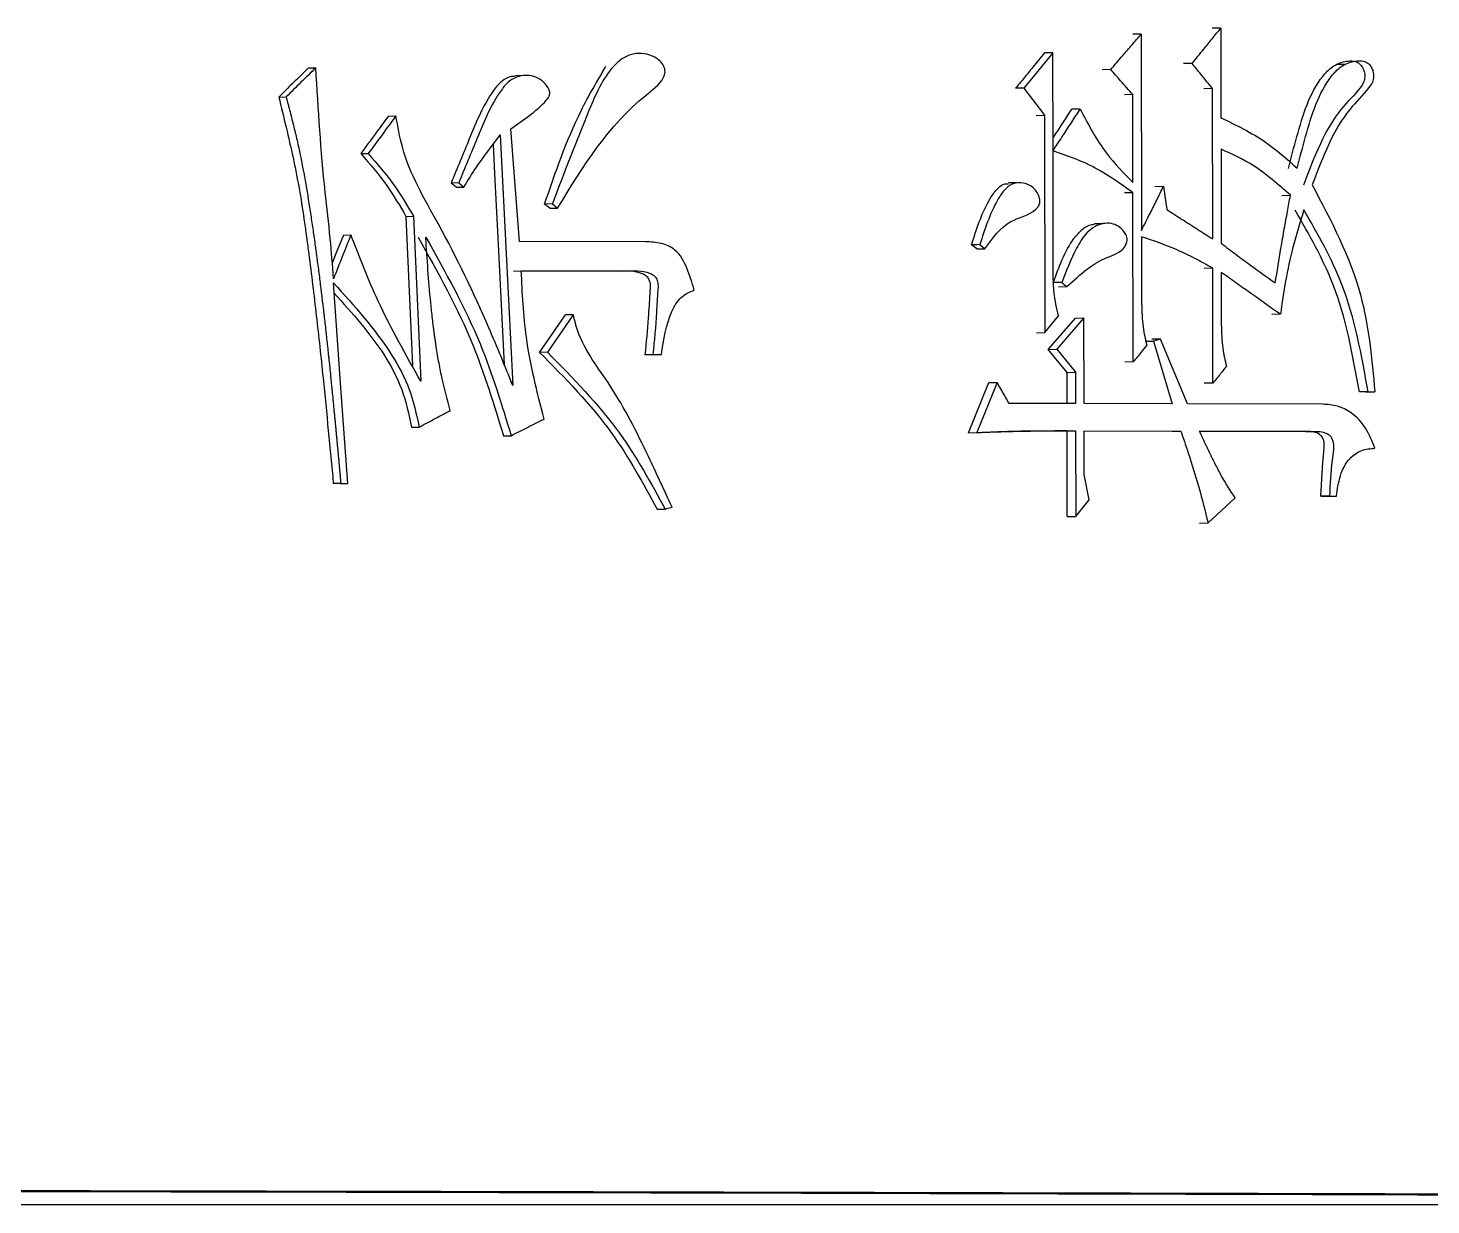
# Model space of a CAD drawing. Header units: millimetres. Extents: x 1726 to 4771, y 590 to 2743.
# Drawn here: x 3143.49 to 3150.76, y 929.48 to 935.58 of the extents above; entities that cross this region are included whole.
import ezdxf

# ---------------------------------------------------------------- set-up
doc = ezdxf.new("R2010")
doc.units = ezdxf.units.MM

msp = doc.modelspace()

# ---------------------------------------------------------------- linework, layer by layer
at = {"color": 7, "linetype": 'Continuous', "lineweight": 25}
for p, q in [((3149.258, 935.5486), (3149.214, 935.5478)), ((3149.258, 935.5486), (3149.2595, 934.5318)), ((3149.6705, 935.5799), (3149.626, 935.5791)), ((3149.6705, 935.5799), (3149.6712, 935.1147)), ((3148.8003, 935.4524), (3148.6506, 935.2689)), ((3148.8003, 935.4524), (3148.7569, 935.4516)), ((3148.801, 934.944), (3148.8003, 935.4524)), ((3149.5217, 935.3964), (3149.4774, 935.3956)), ((3144.9434, 935.3738), (3144.9819, 935.3746)), ((3146.0565, 935.3334), (3146.0164, 935.3326)), ((3149.1, 935.3651), (3149.0562, 935.3643)), ((3150.3142, 935.3917), (3150.2685, 935.3908)), ((3148.6506, 935.2689), (3148.6073, 935.2681)), ((3148.6506, 935.2689), (3148.7567, 935.128)), ((3149.6272, 935.2664), (3149.5827, 935.2656)), ((3149.6283, 934.4875), (3149.6272, 935.2664)), ((3144.7901, 935.2226), (3144.8284, 935.2235)), ((3149.2145, 935.235), (3149.1706, 935.2342)), ((3149.2152, 934.7807), (3149.2145, 935.235)), ((3145.3584, 935.1241), (3145.3974, 935.1249)), ((3148.7133, 935.1272), (3148.7567, 935.128)), ((3148.7567, 935.128), (3148.7583, 934.0031)), ((3148.9418, 935.16), (3148.8982, 935.1592)), ((3146.0372, 934.4746), (3145.9915, 935.0588)), ((3145.2146, 934.9297), (3145.2534, 934.9305)), ((3148.802, 934.3058), (3148.801, 934.9438)), ((3149.6714, 934.9526), (3149.6721, 934.4658)), ((3145.7222, 934.7781), (3145.6827, 934.7773)), ((3145.7097, 934.7556), (3145.6827, 934.7773)), ((3145.7097, 934.7556), (3145.7492, 934.7564)), ((3148.6143, 934.7784), (3148.5708, 934.7776)), ((3149.3734, 934.7586), (3149.3292, 934.7578)), ((3146.2075, 934.6689), (3146.1674, 934.6681)), ((3146.1943, 934.6464), (3146.1674, 934.6681)), ((3146.2075, 934.6689), (3146.2344, 934.6472)), ((3149.2153, 934.7266), (3149.1713, 934.7257)), ((3149.2165, 933.8504), (3149.2153, 934.7266)), ((3149.9857, 934.7128), (3150.0307, 934.7136)), ((3145.4492, 934.6047), (3145.4883, 934.6055)), ((3145.4883, 934.6055), (3145.5256, 933.7511)), ((3146.1943, 934.6464), (3146.2344, 934.6472)), ((3149.0583, 934.5664), (3149.0143, 934.5656)), ((3145.125, 934.5079), (3145.1637, 934.5087)), ((3146.6914, 934.4731), (3146.0372, 934.4746)), ((3148.4057, 934.4357), (3148.3791, 934.4574)), ((3148.422, 934.4582), (3148.4486, 934.4365)), ((3149.2595, 934.4993), (3149.26, 934.1532)), ((3148.4057, 934.4357), (3148.4486, 934.4365)), ((3146.0065, 934.3223), (3146.5527, 934.3211)), ((3146.0464, 934.3231), (3146.5933, 934.3219)), ((3146.5527, 934.3211), (3146.5933, 934.3219)), ((3149.6285, 934.3361), (3149.584, 934.3353)), ((3149.6294, 933.7412), (3149.6285, 934.3361)), ((3149.6724, 934.3144), (3149.6728, 934.0439)), ((3148.829, 934.24), (3148.8726, 934.2408)), ((3146.1416, 933.9001), (3146.2756, 934.0944)), ((3146.3158, 934.0952), (3146.1817, 933.901)), ((3146.3158, 934.0952), (3146.2756, 934.0944)), ((3148.7583, 934.0031), (3148.8287, 934.0894)), ((3149.9791, 934.0972), (3149.9342, 934.0964)), ((3148.7767, 933.9156), (3148.9173, 934.0774)), ((3148.961, 934.0783), (3148.8202, 933.9164)), ((3148.9173, 934.0774), (3148.961, 934.0783)), ((3148.9616, 933.6348), (3148.961, 934.0783)), ((3148.7149, 934.0022), (3148.7583, 934.0031)), ((3149.2778, 933.9575), (3149.3219, 933.9583)), ((3149.357, 933.9691), (3149.3128, 933.9682)), ((3149.357, 933.9691), (3149.3219, 933.9583)), ((3149.3219, 933.9583), (3149.4189, 933.6336)), ((3149.498, 933.6334), (3149.357, 933.9691)), ((3146.1817, 933.9009), (3146.1416, 933.9001)), ((3146.7281, 933.8889), (3146.6873, 933.8881)), ((3146.732, 933.888), (3146.6873, 933.8881)), ((3146.732, 933.888), (3146.7728, 933.8888)), ((3148.7767, 933.9156), (3148.8202, 933.9164)), ((3148.8737, 933.7963), (3148.7767, 933.9156)), ((3148.8202, 933.9164), (3148.9173, 933.7971)), ((3148.8737, 933.7963), (3148.9173, 933.7971)), ((3148.874, 933.6341), (3148.8737, 933.7963)), ((3148.9173, 933.7971), (3148.9175, 933.6349)), ((3149.2165, 933.8504), (3149.1726, 933.8496)), ((3148.3628, 933.4839), (3148.4684, 933.7433)), ((3148.5115, 933.7441), (3148.4058, 933.4847)), ((3148.4684, 933.7433), (3148.5115, 933.7441)), ((3149.6294, 933.7412), (3149.5849, 933.7404)), ((3150.4335, 933.6957), (3150.388, 933.6949)), ((3150.4229, 933.6948), (3150.4684, 933.6956)), ((3150.4336, 933.6957), (3150.4684, 933.6956)), ((3148.9175, 933.6349), (3148.5735, 933.6358)), ((3149.4189, 933.6336), (3148.9616, 933.6348)), ((3150.1982, 933.6315), (3149.498, 933.6334)), ((3145.4777, 933.5121), (3145.5169, 933.513)), ((3145.954, 933.4679), (3145.9938, 933.4687)), ((3148.3628, 933.4839), (3148.4058, 933.4847)), ((3148.8742, 933.4934), (3148.8112, 933.4935)), ((3148.8748, 933.05), (3148.8742, 933.4934)), ((3148.9178, 933.4943), (3148.9184, 933.0508)), ((3148.9618, 933.4941), (3149.463, 933.4928)), ((3148.9621, 933.267), (3148.9618, 933.4941)), ((3149.4188, 933.492), (3149.463, 933.4928)), ((3149.5596, 933.4926), (3150.1548, 933.491)), ((3150.1096, 933.4902), (3149.56, 933.4916)), ((3150.1099, 933.4902), (3150.1551, 933.491)), ((3145.1115, 933.2218), (3145.0728, 933.2209)), ((3145.1089, 933.2209), (3145.0728, 933.2209)), ((3145.1089, 933.2209), (3145.1476, 933.2217)), ((3148.9887, 933.1371), (3148.9621, 933.267)), ((3149.6041, 933.0165), (3149.7442, 933.1459)), ((3150.2338, 933.1554), (3150.1886, 933.1546)), ((3150.2235, 933.1545), (3150.2688, 933.1553)), ((3150.2338, 933.1554), (3150.2688, 933.1553)), ((3146.7509, 933.0875), (3146.7917, 933.0883)), ((3148.9184, 933.0508), (3148.9887, 933.1371)), ((3149.5597, 933.0157), (3149.6041, 933.0165)), ((3190.839, 929.4842), (3136.9965, 929.4842))]:
    msp.add_line(p, q, dxfattribs=at)
at = {"color": 7, "linetype": 'Continuous', "lineweight": 25, "flags": 128}
for points in [[(3145.9003, 934.977), (3145.9078, 934.8259), (3145.9277, 934.4264), (3145.9452, 934.0771), (3145.9571, 933.8379)], [(3145.9376, 935.0265), (3145.97, 934.3776), (3146.0024, 933.7286)], [(3145.7222, 934.7781), (3145.7357, 934.7673), (3145.7492, 934.7564)], [(3149.3734, 934.7586), (3149.3823, 934.6991), (3149.3911, 934.6396)], [(3145.4492, 934.6047), (3145.4678, 934.1775), (3145.4829, 933.8314)], [(3145.125, 934.5079), (3145.0883, 934.4152), (3145.0672, 934.3619)], [(3148.422, 934.4582), (3148.4058, 934.4579), (3148.3925, 934.4577), (3148.3791, 934.4574)], [(3145.1476, 933.2217), (3145.1107, 933.741), (3145.0738, 934.2602)], [(3148.8461, 934.2624), (3148.8303, 934.2621), (3148.8164, 934.2619), (3148.8026, 934.2616)], [(3148.8461, 934.2624), (3148.8593, 934.2516), (3148.8726, 934.2408)], [(3148.8742, 933.4934), (3148.8931, 933.4938), (3148.9055, 933.494), (3148.9178, 933.4943)], [(3148.8748, 933.05), (3148.8857, 933.0502), (3148.8966, 933.0504), (3148.9184, 933.0508)]]:
    msp.add_lwpolyline(points, dxfattribs=at)
at = {"color": 7, "linetype": 'Continuous', "lineweight": 25}
for points, knots in [([(3149.1, 935.3651), (3149.1209, 935.3894), (3149.1577, 935.4321), (3149.2104, 935.4932), (3149.2421, 935.5301), (3149.258, 935.5486)], [0, 0, 0, 0, 0.396526, 0.698263, 1, 1, 1, 1]), ([(3149.5217, 935.3964), (3149.5419, 935.4214), (3149.5768, 935.4644), (3149.6264, 935.5256), (3149.6558, 935.5618), (3149.6705, 935.5799)], [0, 0, 0, 0, 0.407195, 0.703597, 1, 1, 1, 1]), ([(3146.2344, 934.6472), (3146.3664, 934.8626), (3146.5211, 935.115), (3146.766, 935.2875), (3146.7892, 935.3366), (3146.792, 935.3528), (3146.7898, 935.3689), (3146.7818, 935.3895), (3146.7653, 935.4116), (3146.7314, 935.4353), (3146.6838, 935.4494), (3146.625, 935.4491), (3146.5694, 935.4252), (3146.4758, 935.3385), (3146.3606, 935.0727), (3146.2684, 934.8297), (3146.2075, 934.6689)], [0, 0, 0, 0, 0.369973, 0.433396, 0.441379, 0.448953, 0.456564, 0.46449, 0.480827, 0.49655, 0.526966, 0.55702, 0.587567, 0.618801, 0.747888, 1, 1, 1, 1]), ([(3148.7569, 935.4516), (3148.7366, 935.4267), (3148.7015, 935.3836), (3148.6517, 935.3225), (3148.6221, 935.2862), (3148.6073, 935.2681)], [0, 0, 0, 0, 0.407433, 0.703716, 1, 1, 1, 1]), ([(3149.6272, 935.2664), (3149.617, 935.2789), (3149.5968, 935.3039), (3149.5616, 935.3472), (3149.5366, 935.3781), (3149.5217, 935.3964)], [0, 0, 0, 0, 0.288433, 0.576865, 1, 1, 1, 1]), ([(3150.0204, 934.8533), (3150.0348, 934.9079), (3150.0783, 935.0725), (3150.1372, 935.2677), (3150.2463, 935.3837), (3150.3016, 935.4062), (3150.345, 935.4114), (3150.3724, 935.4064), (3150.3917, 935.3944), (3150.4052, 935.3767), (3150.4144, 935.3538), (3150.4176, 935.3268), (3150.4108, 935.2964), (3150.3695, 935.2384), (3150.276, 935.1515), (3150.1782, 934.9772), (3150.1261, 934.8387), (3150.0989, 934.7665)], [0, 0, 0, 0, 0.1139141, 0.3435137, 0.3936501, 0.4440931, 0.4716225, 0.4904243, 0.5051431, 0.519852, 0.5357751, 0.5544028, 0.572991, 0.596467, 0.7003144, 0.8437276, 1, 1, 1, 1]), ([(3150.0655, 934.8541), (3150.0799, 934.9087), (3150.1234, 935.0733), (3150.1825, 935.2685), (3150.2917, 935.3845), (3150.3471, 935.407), (3150.3905, 935.4122), (3150.418, 935.4071), (3150.4374, 935.3951), (3150.4509, 935.3775), (3150.4601, 935.3546), (3150.4632, 935.3275), (3150.4564, 935.2971), (3150.415, 935.2391), (3150.3214, 935.1523), (3150.2235, 934.978), (3150.1713, 934.8395), (3150.1441, 934.7673)], [0, 0, 0, 0, 0.1138661, 0.3433702, 0.3935896, 0.4441155, 0.4716529, 0.490478, 0.5052101, 0.5199323, 0.5358661, 0.5544814, 0.5730321, 0.5965093, 0.7004199, 0.8438288, 1, 1, 1, 1]), ([(3144.9434, 935.3738), (3144.9204, 935.3511), (3144.8834, 935.3146), (3144.8323, 935.2643), (3144.8042, 935.2365), (3144.7901, 935.2226)], [0, 0, 0, 0, 0.449138, 0.724569, 1, 1, 1, 1]), ([(3144.9819, 935.3746), (3144.9563, 935.3494), (3144.9052, 935.299), (3144.854, 935.2486), (3144.8284, 935.2235)], [0, 0, 0, 0, 0.5, 1, 1, 1, 1]), ([(3145.0738, 934.2819), (3145.0686, 934.3511), (3145.0574, 934.5008), (3145.0131, 934.8636), (3144.995, 935.1594), (3144.9819, 935.3746)], [0, 0, 0, 0, 0.189811, 0.410522, 1, 1, 1, 1]), ([(3146.0167, 935.33), (3146.0074, 935.3295), (3145.9826, 935.3284), (3145.9407, 935.3048), (3145.8573, 935.2032), (3145.782, 935.0158), (3145.7143, 934.8531), (3145.6827, 934.7773)], [0, 0, 0, 0, 0.043931, 0.117464, 0.216685, 0.634974, 1, 1, 1, 1]), ([(3145.9915, 935.0588), (3146.0569, 935.1026), (3146.1279, 935.1501), (3146.188, 935.2196), (3146.194, 935.2345), (3146.1945, 935.2494), (3146.1877, 935.2687), (3146.1686, 935.2953), (3146.135, 935.3236), (3146.0839, 935.3377), (3146.0324, 935.3322), (3145.9807, 935.3066), (3145.8978, 935.2042), (3145.822, 935.0182), (3145.7542, 934.8551), (3145.7222, 934.7781)], [0, 0, 0, 0, 0.213502, 0.231462, 0.243028, 0.25469, 0.268683, 0.294821, 0.340397, 0.384399, 0.438731, 0.48193, 0.539954, 0.7829, 1, 1, 1, 1]), ([(3146.1674, 934.6681), (3146.2236, 934.8331), (3146.3085, 935.0825), (3146.4401, 935.3055), (3146.4846, 935.3809)], [0, 0, 0, 0, 0.6614, 1, 1, 1, 1]), ([(3149.2145, 935.235), (3149.2039, 935.2471), (3149.1827, 935.2711), (3149.1445, 935.3145), (3149.1169, 935.3458), (3149.1, 935.3651)], [0, 0, 0, 0, 0.277776, 0.555554, 1, 1, 1, 1]), ([(3144.7901, 935.2226), (3144.8029, 935.1705), (3144.8285, 935.0661), (3144.8587, 934.9351), (3144.886, 934.8034), (3144.9012, 934.7173), (3144.9128, 934.6441), (3144.9168, 934.6175), (3144.9218, 934.5842), (3144.9266, 934.5508), (3144.9312, 934.5175), (3144.9376, 934.4708), (3144.9491, 934.384), (3144.9659, 934.2503), (3144.9912, 934.0362), (3145.0281, 933.6932), (3145.0555, 933.4034), (3145.0728, 933.2209)], [0, 0, 0, 0, 0.079845, 0.159695, 0.199619, 0.27948, 0.28946, 0.309422, 0.319402, 0.339364, 0.359325, 0.369306, 0.409228, 0.489074, 0.56892, 0.728614, 1, 1, 1, 1]), ([(3144.8284, 935.2235), (3144.8351, 935.1975), (3144.8453, 935.1585), (3144.8569, 935.113), (3144.8651, 935.0804), (3144.8715, 935.0543), (3144.8825, 935.0086), (3144.9138, 934.8709), (3144.9385, 934.7247), (3144.9588, 934.5915), (3144.9647, 934.5515), (3144.9696, 934.5182), (3144.9743, 934.4849), (3144.9781, 934.4582), (3144.9827, 934.4248), (3144.9863, 934.3981), (3144.9908, 934.3648), (3144.9943, 934.338), (3144.9986, 934.3046), (3145.0029, 934.2712), (3145.0071, 934.2378), (3145.0112, 934.2044), (3145.0144, 934.1776), (3145.0184, 934.1442), (3145.0215, 934.1174), (3145.0254, 934.0839), (3145.0293, 934.0505), (3145.033, 934.017), (3145.0367, 933.9835), (3145.0397, 933.9567), (3145.0433, 933.9232), (3145.0461, 933.8964), (3145.0497, 933.8629), (3145.0532, 933.8294), (3145.0566, 933.7959), (3145.06, 933.7624), (3145.0627, 933.7355), (3145.0661, 933.702), (3145.0687, 933.6752), (3145.072, 933.6416), (3145.0746, 933.6148), (3145.0769, 933.5913), (3145.0785, 933.5746), (3145.0801, 933.5578), (3145.0817, 933.541), (3145.0833, 933.5242), (3145.0846, 933.5108), (3145.0862, 933.494), (3145.0874, 933.4806), (3145.089, 933.4639), (3145.0906, 933.4471), (3145.0921, 933.4303), (3145.0937, 933.4135), (3145.095, 933.4001), (3145.0965, 933.3833), (3145.0978, 933.3699), (3145.099, 933.3565), (3145.1, 933.3464), (3145.1009, 933.3363), (3145.1017, 933.328), (3145.1024, 933.3196), (3145.1032, 933.3112), (3145.104, 933.3028), (3145.1048, 933.2944), (3145.1054, 933.2877), (3145.1062, 933.2793), (3145.1068, 933.2726), (3145.1076, 933.2642), (3145.1083, 933.2558), (3145.1091, 933.2474), (3145.1099, 933.2392), (3145.1106, 933.2312), (3145.1112, 933.2249), (3145.1115, 933.2218)], [0, 0, 0, 0, 0.039919, 0.059879, 0.069858, 0.089818, 0.099798, 0.139719, 0.299508, 0.319468, 0.339427, 0.359387, 0.369367, 0.389326, 0.399306, 0.419265, 0.429245, 0.449205, 0.459184, 0.479144, 0.499103, 0.509083, 0.529043, 0.539022, 0.558982, 0.568962, 0.588921, 0.608881, 0.61886, 0.63882, 0.648799, 0.668759, 0.678739, 0.698698, 0.718658, 0.728637, 0.748597, 0.758577, 0.778536, 0.788516, 0.808475, 0.818455, 0.823445, 0.833425, 0.843404, 0.848394, 0.858374, 0.863364, 0.873344, 0.878333, 0.888313, 0.898293, 0.903283, 0.913263, 0.918252, 0.928232, 0.933222, 0.938212, 0.943202, 0.948192, 0.950687, 0.955676, 0.960666, 0.963161, 0.968151, 0.970646, 0.975636, 0.978131, 0.983121, 0.988111, 0.990605, 0.995303, 1, 1, 1, 1]), ([(3145.3584, 935.1241), (3145.339, 935.0979), (3145.3054, 935.0524), (3145.2574, 934.9876), (3145.2289, 934.949), (3145.2146, 934.9297)], [0, 0, 0, 0, 0.404436, 0.702218, 1, 1, 1, 1]), ([(3145.3974, 935.1249), (3145.3734, 935.0925), (3145.3254, 935.0277), (3145.2774, 934.9629), (3145.2534, 934.9305)], [0, 0, 0, 0, 0.5, 1, 1, 1, 1]), ([(3146.0024, 933.7286), (3145.9619, 933.8283), (3145.846, 934.1137), (3145.6501, 934.52), (3145.4411, 934.8687), (3145.4067, 935.0706), (3145.3974, 935.1249)], [0, 0, 0, 0, 0.210989, 0.603931, 0.893482, 1, 1, 1, 1]), ([(3148.801, 934.9439), (3148.8187, 934.9712), (3148.8511, 935.0208), (3148.898, 935.0928), (3148.9272, 935.1376), (3148.9418, 935.16)], [0, 0, 0, 0, 0.377948, 0.688974, 1, 1, 1, 1]), ([(3148.801, 935.0098), (3148.8042, 935.0148), (3148.8221, 935.0422), (3148.8545, 935.092), (3148.8836, 935.1368), (3148.8982, 935.1592)], [0, 0, 0, 0, 0.100568, 0.550284, 1, 1, 1, 1]), ([(3148.9418, 935.16), (3148.9837, 935.0804), (3149.0584, 934.9388), (3149.1674, 934.8288), (3149.2152, 934.7807)], [0, 0, 0, 0, 0.562196, 1, 1, 1, 1]), ([(3149.6712, 935.1147), (3149.7501, 935.077), (3149.8918, 935.0091), (3150.012, 934.9017), (3150.0654, 934.8541)], [0, 0, 0, 0, 0.556253, 1, 1, 1, 1]), ([(3145.7492, 934.7564), (3145.7703, 934.7911), (3145.8096, 934.8555), (3145.8749, 934.9436), (3145.9167, 934.9988), (3145.9376, 935.0265)], [0, 0, 0, 0, 0.367027, 0.683421, 1, 1, 1, 1]), ([(3145.2146, 934.9297), (3145.2613, 934.876), (3145.3488, 934.7755), (3145.4173, 934.659), (3145.4492, 934.6047)], [0, 0, 0, 0, 0.534152, 1, 1, 1, 1]), ([(3145.2534, 934.9305), (3145.3002, 934.8768), (3145.3878, 934.7763), (3145.4564, 934.6598), (3145.4883, 934.6055)], [0, 0, 0, 0, 0.534115, 1, 1, 1, 1]), ([(3149.2153, 934.7266), (3149.1421, 934.7789), (3149.0125, 934.8718), (3148.8652, 934.922), (3148.801, 934.9439)], [0, 0, 0, 0, 0.564258, 1, 1, 1, 1]), ([(3150.0307, 934.7136), (3149.9687, 934.7691), (3149.8586, 934.8674), (3149.7283, 934.9267), (3149.6714, 934.9526)], [0, 0, 0, 0, 0.563785, 1, 1, 1, 1]), ([(3148.3791, 934.4574), (3148.4045, 934.5376), (3148.4365, 934.6382), (3148.5022, 934.7382), (3148.5386, 934.7741), (3148.564, 934.7737), (3148.5707, 934.7736)], [0, 0, 0, 0, 0.6297697, 0.7907911, 0.9455815, 1, 1, 1, 1]), ([(3148.4486, 934.4365), (3148.4882, 934.4923), (3148.5582, 934.5909), (3148.6818, 934.6089), (3148.7233, 934.6528), (3148.7309, 934.6663), (3148.7337, 934.6821), (3148.7311, 934.704), (3148.7205, 934.7296), (3148.693, 934.7597), (3148.6496, 934.7808), (3148.5918, 934.7792), (3148.5451, 934.7404), (3148.4797, 934.6375), (3148.4476, 934.5377), (3148.422, 934.4582)], [0, 0, 0, 0, 0.207477, 0.366822, 0.383118, 0.39879, 0.41441, 0.430881, 0.46509, 0.497024, 0.558703, 0.619218, 0.681584, 0.746434, 1, 1, 1, 1]), ([(3149.2595, 934.5318), (3149.2742, 934.5611), (3149.3006, 934.6136), (3149.3386, 934.6892), (3149.3618, 934.7355), (3149.3734, 934.7586)], [0, 0, 0, 0, 0.387874, 0.693937, 1, 1, 1, 1]), ([(3150.144, 934.7673), (3150.2416, 934.5825), (3150.4176, 934.2495), (3150.4528, 933.8662), (3150.4684, 933.6956)], [0, 0, 0, 0, 0.554855, 1, 1, 1, 1]), ([(3149.9526, 934.2595), (3149.962, 934.3199), (3149.9767, 934.4136), (3149.9987, 934.5369), (3150.0151, 934.628), (3150.0256, 934.6858), (3150.0307, 934.7136)], [0, 0, 0, 0, 0.397437, 0.617017, 0.815711, 1, 1, 1, 1]), ([(3149.3911, 934.6396), (3149.4174, 934.6228), (3149.47, 934.5891), (3149.5491, 934.5384), (3149.6019, 934.5045), (3149.6283, 934.4875)], [0, 0, 0, 0, 0.331513, 0.665756, 1, 1, 1, 1]), ([(3150.1007, 934.6376), (3150.0805, 934.5729), (3150.0429, 934.4529), (3150.004, 934.2716), (3149.9874, 934.1554), (3149.9791, 934.0972)], [0, 0, 0, 0, 0.368096, 0.683267, 1, 1, 1, 1]), ([(3150.388, 933.6949), (3150.3539, 933.8854), (3150.2936, 934.2226), (3150.1277, 934.5112), (3150.0555, 934.6368)], [0, 0, 0, 0, 0.56483, 1, 1, 1, 1]), ([(3150.4335, 933.6957), (3150.3994, 933.8862), (3150.339, 934.2235), (3150.173, 934.512), (3150.1007, 934.6376)], [0, 0, 0, 0, 0.564773, 1, 1, 1, 1]), ([(3148.8026, 934.2616), (3148.8318, 934.3426), (3148.8684, 934.4442), (3148.9483, 934.5365), (3148.987, 934.5622), (3149.0102, 934.5632), (3149.0144, 934.5634)], [0, 0, 0, 0, 0.64383, 0.806876, 0.965049, 1, 1, 1, 1]), ([(3148.8726, 934.2408), (3148.9078, 934.2726), (3148.9694, 934.3284), (3149.0669, 934.392), (3149.1444, 934.4112), (3149.1759, 934.4515), (3149.1839, 934.4701), (3149.1855, 934.4885), (3149.1807, 934.5076), (3149.1663, 934.5312), (3149.1404, 934.5553), (3149.1022, 934.5704), (3149.0598, 934.5691), (3149.0152, 934.5533), (3148.9646, 934.5125), (3148.9049, 934.4132), (3148.8696, 934.3227), (3148.8461, 934.2624)], [0, 0, 0, 0, 0.148754, 0.260728, 0.372296, 0.394322, 0.416456, 0.432197, 0.447933, 0.473769, 0.515229, 0.556405, 0.603707, 0.651901, 0.70837, 0.805731, 1, 1, 1, 1]), ([(3145.1637, 934.5087), (3145.1487, 934.4709), (3145.1188, 934.3953), (3145.0888, 934.3197), (3145.0738, 934.2819)], [0, 0, 0, 0, 0.5, 1, 1, 1, 1]), ([(3145.5256, 933.7511), (3145.4485, 933.8869), (3145.3106, 934.1298), (3145.2087, 934.3928), (3145.1637, 934.5087)], [0, 0, 0, 0, 0.558985, 1, 1, 1, 1]), ([(3145.5123, 934.4964), (3145.6141, 934.3147), (3145.7963, 933.9891), (3145.9057, 933.6276), (3145.954, 933.4679)], [0, 0, 0, 0, 0.55825, 1, 1, 1, 1]), ([(3145.5515, 934.4973), (3145.6534, 934.3155), (3145.8359, 933.9899), (3145.9454, 933.6284), (3145.9938, 933.4687)], [0, 0, 0, 0, 0.558287, 1, 1, 1, 1]), ([(3145.6789, 933.5992), (3145.664, 933.6533), (3145.6418, 933.7345), (3145.6198, 933.8449), (3145.61, 933.9039), (3145.6046, 933.9387), (3145.6033, 933.9474), (3145.6019, 933.9561), (3145.6006, 933.9648), (3145.5991, 933.9752), (3145.5977, 933.9857), (3145.5962, 933.9961), (3145.595, 934.0048), (3145.5934, 934.0171), (3145.5888, 934.0537), (3145.5717, 934.2007), (3145.5609, 934.3559), (3145.5525, 934.4828), (3145.5515, 934.4973)], [0, 0, 0, 0, 0.185843, 0.278745, 0.371654, 0.383266, 0.394877, 0.400683, 0.412294, 0.423905, 0.435517, 0.447128, 0.458739, 0.464545, 0.487768, 0.580663, 0.952366, 1, 1, 1, 1]), ([(3146.942, 934.2238), (3146.9308, 934.2614), (3146.9087, 934.3354), (3146.8564, 934.4333), (3146.7702, 934.4692), (3146.7176, 934.4718), (3146.6914, 934.4731)], [0, 0, 0, 0, 0.2925856, 0.5760087, 0.7889893, 1, 1, 1, 1]), ([(3149.6285, 934.3361), (3149.5977, 934.3532), (3149.5362, 934.3873), (3149.4147, 934.4468), (3149.3207, 934.4787), (3149.2595, 934.4993)], [0, 0, 0, 0, 0.2594794, 0.5190273, 1, 1, 1, 1]), ([(3149.6721, 934.4658), (3149.6974, 934.4465), (3149.748, 934.4079), (3149.8412, 934.3385), (3149.9098, 934.2898), (3149.9526, 934.2595)], [0, 0, 0, 0, 0.273449, 0.546904, 1, 1, 1, 1]), ([(3146.1642, 933.5549), (3146.1284, 933.6953), (3146.0642, 933.9471), (3146.0519, 934.2078), (3146.0464, 934.3231)], [0, 0, 0, 0, 0.557505, 1, 1, 1, 1]), ([(3146.5527, 934.3211), (3146.5936, 934.3229), (3146.6417, 934.3251), (3146.6918, 934.3001), (3146.7056, 934.2831), (3146.7142, 934.2608), (3146.7141, 934.2339), (3146.7101, 934.1729), (3146.7032, 934.0569), (3146.6933, 933.9518), (3146.6873, 933.8881)], [0, 0, 0, 0, 0.228548, 0.268699, 0.309333, 0.344343, 0.393056, 0.447436, 0.665159, 1, 1, 1, 1]), ([(3146.5933, 934.3219), (3146.6331, 934.3236), (3146.6813, 934.3256), (3146.7333, 934.301), (3146.7499, 934.2791), (3146.7562, 934.2509), (3146.7509, 934.1936), (3146.7466, 934.0726), (3146.7354, 933.9617), (3146.7281, 933.8889)], [0, 0, 0, 0, 0.223755, 0.270136, 0.317505, 0.366522, 0.417299, 0.617412, 1, 1, 1, 1]), ([(3148.8287, 934.0894), (3148.8199, 934.1292), (3148.8041, 934.2004), (3148.8026, 934.2735), (3148.802, 934.3058)], [0, 0, 0, 0, 0.558836, 1, 1, 1, 1]), ([(3149.9791, 934.0972), (3149.9276, 934.1337), (3149.8508, 934.1881), (3149.7485, 934.2605), (3149.6978, 934.2964), (3149.6724, 934.3144)], [0, 0, 0, 0, 0.503826, 0.751913, 1, 1, 1, 1]), ([(3145.0738, 934.2602), (3145.1816, 934.1411), (3145.3329, 933.974), (3145.4754, 933.7114), (3145.503, 933.5793), (3145.5169, 933.513)], [0, 0, 0, 0, 0.552374, 0.77511, 1, 1, 1, 1]), ([(3145.0776, 934.2067), (3145.17, 934.1041), (3145.3056, 933.9533), (3145.4362, 933.7105), (3145.4639, 933.5785), (3145.4777, 933.5122)], [0, 0, 0, 0, 0.514691, 0.756153, 1, 1, 1, 1]), ([(3146.7728, 933.8888), (3146.7842, 933.9654), (3146.8001, 934.0712), (3146.8683, 934.1902), (3146.9178, 934.2127), (3146.942, 934.2238)], [0, 0, 0, 0, 0.572733, 0.791395, 1, 1, 1, 1]), ([(3146.8275, 933.0991), (3146.7869, 933.1866), (3146.6877, 933.4003), (3146.5345, 933.7091), (3146.3579, 933.929), (3146.323, 934.0666), (3146.3158, 934.0952)], [0, 0, 0, 0, 0.257127, 0.627551, 0.922763, 1, 1, 1, 1]), ([(3149.26, 934.1532), (3149.2612, 934.1121), (3149.2631, 934.0389), (3149.2795, 933.9679), (3149.2867, 933.9368)], [0, 0, 0, 0, 0.561072, 1, 1, 1, 1]), ([(3149.6728, 934.0439), (3149.6739, 934.0028), (3149.6758, 933.9296), (3149.6922, 933.8587), (3149.6994, 933.8275)], [0, 0, 0, 0, 0.561072, 1, 1, 1, 1]), ([(3146.1416, 933.9001), (3146.2734, 933.7666), (3146.5111, 933.5258), (3146.677, 933.2226), (3146.7509, 933.0875)], [0, 0, 0, 0, 0.554524, 1, 1, 1, 1]), ([(3146.1817, 933.9009), (3146.3136, 933.7674), (3146.5516, 933.5267), (3146.7177, 933.2234), (3146.7917, 933.0883)], [0, 0, 0, 0, 0.554583, 1, 1, 1, 1]), ([(3146.7281, 933.8889), (3146.7331, 933.8889), (3146.7415, 933.8889), (3146.7531, 933.8889), (3146.7629, 933.8889), (3146.7695, 933.8889), (3146.7728, 933.8888)], [0, 0, 0, 0, 0.34, 0.56, 0.78, 1, 1, 1, 1]), ([(3149.2867, 933.9368), (3149.2767, 933.9245), (3149.26, 933.9039), (3149.2366, 933.8751), (3149.2232, 933.8587), (3149.2165, 933.8504)], [0, 0, 0, 0, 0.428361, 0.714181, 1, 1, 1, 1]), ([(3149.6994, 933.8275), (3149.6894, 933.8152), (3149.6727, 933.7946), (3149.6494, 933.7659), (3149.636, 933.7494), (3149.6294, 933.7412)], [0, 0, 0, 0, 0.428361, 0.714181, 1, 1, 1, 1]), ([(3148.5735, 933.6358), (3148.5654, 933.6499), (3148.551, 933.675), (3148.5304, 933.7111), (3148.5178, 933.7331), (3148.5115, 933.7441)], [0, 0, 0, 0, 0.39045, 0.695224, 1, 1, 1, 1]), ([(3145.5169, 933.513), (3145.5308, 933.5204), (3145.5586, 933.5351), (3145.6126, 933.5639), (3145.6527, 933.5852), (3145.6789, 933.5992)], [0, 0, 0, 0, 0.257188, 0.514375, 1, 1, 1, 1]), ([(3150.469, 933.4036), (3150.4545, 933.4397), (3150.426, 933.5108), (3150.3554, 933.5865), (3150.2757, 933.6263), (3150.224, 933.6298), (3150.1982, 933.6315)], [0, 0, 0, 0, 0.2910638, 0.5724941, 0.787521, 1, 1, 1, 1]), ([(3148.4058, 933.4847), (3148.409, 933.4849), (3148.4156, 933.4852), (3148.4254, 933.4856), (3148.4352, 933.486), (3148.4434, 933.4864), (3148.4516, 933.4867), (3148.4582, 933.487), (3148.4663, 933.4874), (3148.4745, 933.4877), (3148.4843, 933.4881), (3148.4925, 933.4885), (3148.5007, 933.4888), (3148.5073, 933.489), (3148.5154, 933.4894), (3148.522, 933.4896), (3148.5302, 933.4899), (3148.5384, 933.4902), (3148.5482, 933.4905), (3148.5564, 933.4908), (3148.5645, 933.4911), (3148.5711, 933.4913), (3148.5793, 933.4915), (3148.5874, 933.4917), (3148.5956, 933.492), (3148.6038, 933.4922), (3148.612, 933.4924), (3148.6202, 933.4926), (3148.6283, 933.4927), (3148.6349, 933.4929), (3148.6431, 933.493), (3148.6513, 933.4932), (3148.6594, 933.4933), (3148.6676, 933.4934), (3148.6758, 933.4935), (3148.684, 933.4937), (3148.6921, 933.4938), (3148.6987, 933.4938), (3148.7069, 933.4939), (3148.715, 933.494), (3148.7232, 933.4941), (3148.7314, 933.4941), (3148.7396, 933.4942), (3148.7478, 933.4942), (3148.7559, 933.4943), (3148.7641, 933.4943), (3148.7723, 933.4943), (3148.7804, 933.4944), (3148.787, 933.4944), (3148.7952, 933.4944), (3148.8033, 933.4944), (3148.8115, 933.4944), (3148.8197, 933.4944), (3148.8278, 933.4944), (3148.836, 933.4944), (3148.8442, 933.4944), (3148.8507, 933.4944), (3148.8589, 933.4944), (3148.8671, 933.4944), (3148.8752, 933.4944), (3148.8834, 933.4943), (3148.8916, 933.4943), (3148.8997, 933.4943), (3148.9085, 933.4943), (3148.9139, 933.4943), (3148.9178, 933.4943)], [0, 0, 0, 0, 0.019168, 0.038335, 0.057502, 0.07667, 0.086254, 0.105421, 0.115005, 0.134172, 0.15334, 0.172507, 0.182091, 0.201259, 0.210842, 0.23001, 0.239594, 0.258761, 0.277929, 0.297096, 0.30668, 0.325847, 0.335431, 0.354599, 0.373766, 0.38335, 0.402517, 0.421685, 0.431268, 0.450436, 0.46002, 0.479187, 0.498355, 0.507938, 0.527106, 0.546273, 0.555857, 0.575025, 0.584608, 0.603776, 0.622943, 0.632527, 0.651695, 0.670862, 0.680446, 0.699613, 0.718781, 0.728365, 0.747532, 0.757116, 0.776283, 0.795451, 0.805034, 0.824202, 0.843369, 0.852953, 0.872121, 0.881704, 0.900872, 0.920039, 0.929623, 0.948791, 0.967958, 0.977542, 1, 1, 1, 1]), ([(3148.4424, 933.4863), (3148.4424, 933.4864), (3148.4425, 933.4864), (3148.4437, 933.4864), (3148.4469, 933.4865), (3148.4989, 933.4884), (3148.5907, 933.4913), (3148.7194, 933.4934), (3148.7792, 933.4935), (3148.8128, 933.4936)], [0, 0, 0, 0, 0.009036, 0.018308, 0.027054, 0.054367, 0.450365, 0.691764, 1, 1, 1, 1]), ([(3149.463, 933.4928), (3149.4754, 933.4561), (3149.5079, 933.3595), (3149.5581, 933.2017), (3149.5888, 933.0783), (3149.6041, 933.0165)], [0, 0, 0, 0, 0.234581, 0.616855, 1, 1, 1, 1]), ([(3149.7442, 933.1459), (3149.7203, 933.1833), (3149.6845, 933.2392), (3149.6483, 933.3085), (3149.6307, 933.3434), (3149.6226, 933.3597), (3149.6183, 933.3685), (3149.6159, 933.3735), (3149.6128, 933.3798), (3149.6104, 933.3848), (3149.6073, 933.3911), (3149.6049, 933.3962), (3149.6025, 933.4012), (3149.6001, 933.4062), (3149.5977, 933.4113), (3149.5947, 933.4176), (3149.5923, 933.4227), (3149.5893, 933.429), (3149.5869, 933.4341), (3149.5839, 933.4404), (3149.5816, 933.4455), (3149.5786, 933.4518), (3149.5762, 933.4569), (3149.5732, 933.4632), (3149.5709, 933.4683), (3149.5679, 933.4746), (3149.5656, 933.4797), (3149.5626, 933.4861), (3149.5608, 933.49), (3149.5596, 933.4926)], [0, 0, 0, 0, 0.3404937, 0.5105878, 0.5956279, 0.6381472, 0.648777, 0.6700366, 0.6806664, 0.701926, 0.7125557, 0.7338153, 0.7444451, 0.7550749, 0.7763345, 0.7869642, 0.8082238, 0.8188536, 0.8401132, 0.850743, 0.8720025, 0.8826323, 0.9038919, 0.9145217, 0.9357812, 0.946411, 0.9676706, 0.9783004, 1, 1, 1, 1]), ([(3150.1885, 933.1546), (3150.1924, 933.2336), (3150.1969, 933.3245), (3150.2081, 933.4257), (3150.2003, 933.4602), (3150.1652, 933.4904), (3150.1325, 933.4902), (3150.1096, 933.4901)], [0, 0, 0, 0, 0.5750269, 0.6610275, 0.7418938, 0.8195122, 1, 1, 1, 1]), ([(3150.1548, 933.4909), (3150.1752, 933.4906), (3150.2037, 933.49), (3150.2373, 933.4708), (3150.2616, 933.4224), (3150.2393, 933.3122), (3150.236, 933.2167), (3150.2338, 933.1554)], [0, 0, 0, 0, 0.163972, 0.228894, 0.296062, 0.547773, 1, 1, 1, 1]), ([(3150.2688, 933.1553), (3150.2739, 933.1913), (3150.2839, 933.2621), (3150.3291, 933.3504), (3150.3985, 933.398), (3150.4456, 933.4017), (3150.469, 933.4036)], [0, 0, 0, 0, 0.292624, 0.57669, 0.790427, 1, 1, 1, 1]), ([(3145.1115, 933.2218), (3145.1156, 933.2218), (3145.1223, 933.2217), (3145.1317, 933.2217), (3145.1396, 933.2217), (3145.1449, 933.2217), (3145.1476, 933.2217)], [0, 0, 0, 0, 0.34, 0.56, 0.78, 1, 1, 1, 1]), ([(3150.1885, 933.1546), (3150.1951, 933.1546), (3150.2067, 933.1546), (3150.2183, 933.1545), (3150.2234, 933.1545)], [0, 0, 0, 0, 0.56, 1, 1, 1, 1]), ([(3146.7917, 933.0883), (3146.7948, 933.0892), (3146.8022, 933.0915), (3146.8142, 933.0951), (3146.8231, 933.0978), (3146.8275, 933.0991)], [0, 0, 0, 0, 0.253292, 0.626617, 1, 1, 1, 1]), ([(3163.27, 929.4842), (3162.0922, 929.4906), (3159.9049, 929.5025), (3155.353, 929.521), (3150.8005, 929.5361), (3144.8676, 929.5506), (3138.7302, 929.5611), (3132.3812, 929.5657), (3126.8559, 929.5666), (3123.8612, 929.5641), (3122.1734, 929.5628)], [0, 0, 0, 0, 0.101765, 0.188994, 0.363628, 0.450856, 0.625489, 0.800117, 0.887346, 1, 1, 1, 1]), ([(3122.1831, 929.5691), (3124.4044, 929.5705), (3129.2359, 929.5734), (3135.2445, 929.57), (3141.501, 929.563), (3146.3767, 929.5538), (3152.2605, 929.5383), (3156.7692, 929.5225), (3161.2987, 929.5032), (3163.4833, 929.4909), (3164.671, 929.4842)], [0, 0, 0, 0, 0.1431566, 0.3113722, 0.3953991, 0.5636195, 0.6476465, 0.8158671, 0.8998941, 1, 1, 1, 1])]:
    msp.add_open_spline(points, degree=3, knots=knots, dxfattribs=at)
msp.add_open_spline([(3145.9938, 933.4687), (3146.0222, 933.4831), (3146.0791, 933.5118), (3146.1358, 933.5405), (3146.1642, 933.5549)], degree=3, dxfattribs=at)

doc.saveas('drawing.dxf')
